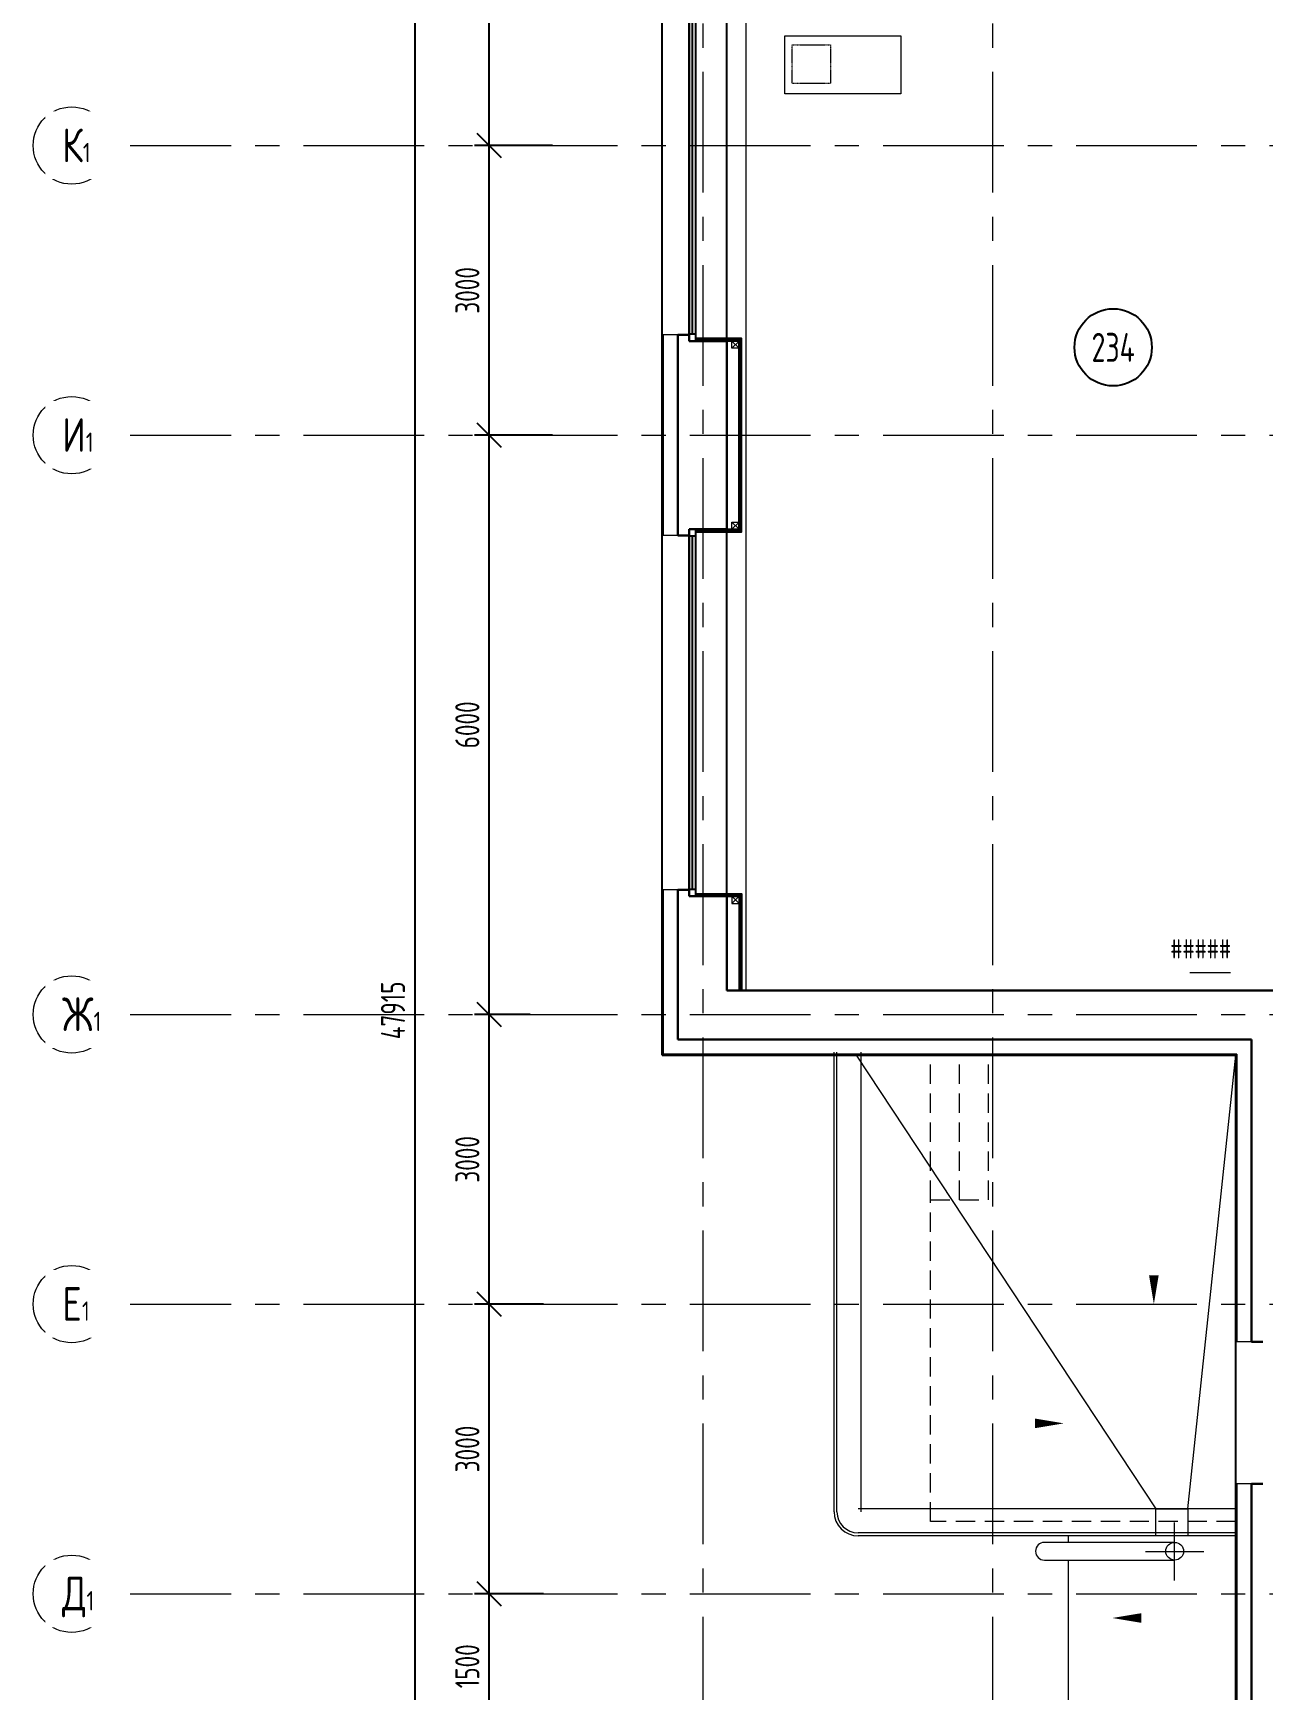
# Model space of a CAD drawing. Header units: millimetres. Extents: x -13407 to 95998, y -2719 to 109387.
# Drawn here: x -13364 to -631, y 44292 to 61451 of the extents above; entities that cross this region are included whole.
import ezdxf
from ezdxf.enums import TextEntityAlignment as Align

# ---------------------------------------------------------------- set-up
doc = ezdxf.new("R2010")
doc.units = ezdxf.units.MM
for name, pattern in [('ADSK_Штриховая_ш2 п1', [3, 2, -1]), ('CENTER', [2, 1.25, -0.25, 0.25, -0.25]), ('HIDDEN', [6, 4, -2])]:
    doc.linetypes.add(name, pattern=pattern)
for name, color, linetype, lineweight in [('_0', 250, 'Continuous', 9), ('_ТХ_мебель передв', 250, 'Continuous', 13), ('АР_Маркер экспликации', 239, 'Continuous', 13), ('АР_Навесной фасад', 5, 'Continuous', 5), ('АР_Номер помещения', 1, 'Continuous', 25), ('АР_Оси', 193, 'Continuous', 9), ('АР_Оси размеры', 164, 'Continuous', 9), ('АР_Подоконники', 163, 'Continuous', 9), ('АР_Помещения_площадь', 19, 'Continuous', 9), ('АР_Сущ Несущая стена', 202, 'Continuous', 30), ('АР_тонкая линия', 250, 'Continuous', 0), ('АР_Утеплитель', 250, 'Continuous', 9), ('Контунр козырька', 3, 'ADSK_Штриховая_ш2 п1', 30)]:
    doc.layers.add(name, color=color, linetype=linetype, lineweight=lineweight)
doc.layers.add('АР_новое окно', color=160, linetype='Continuous')
doc.layers.add('Козырек', color=7, linetype='Continuous')
doc.styles.add('ISOCPEUR', font='isocpeur.ttf', dxfattribs={"width": 0.7})
doc.styles.get("Standard").update_dxf_attribs({"font": 'arial.ttf'})
doc.styles.add('ГОСТ 2.304', font='isocpeur.ttf', dxfattribs={"width": 0.7})
doc.dimstyles.new('СПДС', dxfattribs={"dimscale": 100, "dimtxt": 2.5, "dimasz": 2.5, "dimexe": 1.5, "dimexo": 0, "dimgap": 1, "dimtad": 1, "dimdec": 0, "dimrnd": 1, "dimtxsty": 'ГОСТ 2.304', "dimblk": 'OBLIQUE', "dimcen": 2.5, "dimdle": 1.5, "dimadec": 0, "dimazin": 2, "dimtfac": 0.75, "dimtdec": 0, "dimtmove": 1, "dimatfit": 3, "dimfxl": 1, "dimtolj": 1, "dimarcsym": 1})

# ---------------------------------------------------------------- blocks, each defined once
blk = doc.blocks.new('*U72')
at = {"layer": 'АР_новое окно', "lineweight": 20}
for p, q in [((0, 3800), (-70, 3800)), ((0, 0), (-70, 0))]:
    blk.add_line(p, q, dxfattribs=at)
at = {"layer": 'АР_новое окно'}
for p, q in [((-70, 3800), (-70, 0)), ((-70, 0), (-70, 3800)), ((0, 3800), (0, 0)), ((0, 3730), (-70, 3730)), ((-35, 3730), (-35, 70)), ((0, 70), (-70, 70))]:
    blk.add_line(p, q, dxfattribs=at)
blk = doc.blocks.new('_Oblique')
at = {"color": 0, "linetype": 'ByBlock', "lineweight": -2}
blk.add_line((-0.5, -0.5), (0.5, 0.5), dxfattribs=at)
blk = doc.blocks.new('*D300')
at = {"layer": 'АР_Оси размеры', "color": 0, "lineweight": -2, "ltscale": 100, "transparency": 16777216}
for p, q in [((-8643, 43637), (-8643, 45437)), ((-8080, 45287), (-8793, 45287)), ((-8080, 43787), (-8793, 43787))]:
    blk.add_line(p, q, dxfattribs=at)
at = {"layer": 'АР_Оси размеры', "color": 0, "lineweight": -2, "ltscale": 100, "transparency": 16777216, "xscale": 250, "yscale": 250, "zscale": 250}
for p, rotation in [((-8643, 45287), 90), ((-8643, 43787), 270)]:
    blk.add_blockref('_Oblique', p, dxfattribs=dict(at, rotation=rotation))
at = {"layer": 'АР_Оси размеры', "color": 0, "ltscale": 100, "transparency": 16777216, "insert": (-8868, 44537), "char_height": 250, "attachment_point": 5, "rotation": 90, "style": 'ГОСТ 2.304'}
blk.add_mtext('\\A1;1500', dxfattribs=at)
blk = doc.blocks.new('*D301')
at = {"layer": 'АР_Оси размеры', "color": 0, "lineweight": -2, "ltscale": 100, "transparency": 16777216}
for p, q in [((-8643, 45137), (-8643, 48437)), ((-8219, 48287), (-8793, 48287)), ((-8080, 45287), (-8793, 45287))]:
    blk.add_line(p, q, dxfattribs=at)
at = {"layer": 'АР_Оси размеры', "color": 0, "lineweight": -2, "ltscale": 100, "transparency": 16777216, "xscale": 250, "yscale": 250, "zscale": 250}
for p, rotation in [((-8643, 48287), 90), ((-8643, 45287), 270)]:
    blk.add_blockref('_Oblique', p, dxfattribs=dict(at, rotation=rotation))
at = {"layer": 'АР_Оси размеры', "color": 0, "ltscale": 100, "transparency": 16777216, "insert": (-8868, 46787), "char_height": 250, "attachment_point": 5, "rotation": 90, "style": 'ГОСТ 2.304'}
blk.add_mtext('\\A1;3000', dxfattribs=at)
blk = doc.blocks.new('*D302')
at = {"layer": 'АР_Оси размеры', "color": 0, "lineweight": -2, "ltscale": 100, "transparency": 16777216}
for p, q in [((-8643, 48137), (-8643, 51437)), ((-8219, 51287), (-8793, 51287)), ((-8080, 48287), (-8793, 48287))]:
    blk.add_line(p, q, dxfattribs=at)
at = {"layer": 'АР_Оси размеры', "color": 0, "lineweight": -2, "ltscale": 100, "transparency": 16777216, "xscale": 250, "yscale": 250, "zscale": 250}
for p, rotation in [((-8643, 51287), 90), ((-8643, 48287), 270)]:
    blk.add_blockref('_Oblique', p, dxfattribs=dict(at, rotation=rotation))
at = {"layer": 'АР_Оси размеры', "color": 0, "ltscale": 100, "transparency": 16777216, "insert": (-8868, 49787), "char_height": 250, "attachment_point": 5, "rotation": 90, "style": 'ГОСТ 2.304'}
blk.add_mtext('\\A1;3000', dxfattribs=at)
blk = doc.blocks.new('*D303')
at = {"layer": 'АР_Оси размеры', "color": 0, "lineweight": -2, "ltscale": 100, "transparency": 16777216}
for p, q in [((-8643, 51137), (-8643, 57437)), ((-7988, 57287), (-8793, 57287)), ((-8219, 51287), (-8793, 51287))]:
    blk.add_line(p, q, dxfattribs=at)
at = {"layer": 'АР_Оси размеры', "color": 0, "lineweight": -2, "ltscale": 100, "transparency": 16777216, "xscale": 250, "yscale": 250, "zscale": 250}
for p, rotation in [((-8643, 57287), 90), ((-8643, 51287), 270)]:
    blk.add_blockref('_Oblique', p, dxfattribs=dict(at, rotation=rotation))
at = {"layer": 'АР_Оси размеры', "color": 0, "ltscale": 100, "transparency": 16777216, "insert": (-8868, 54287), "char_height": 250, "attachment_point": 5, "rotation": 90, "style": 'ГОСТ 2.304'}
blk.add_mtext('\\A1;6000', dxfattribs=at)
blk = doc.blocks.new('*D304')
at = {"layer": 'АР_Оси размеры', "color": 0, "lineweight": -2, "ltscale": 100, "transparency": 16777216}
for p, q in [((-8643, 57137), (-8643, 60437)), ((-8131, 60287), (-8793, 60287)), ((-7988, 57287), (-8793, 57287))]:
    blk.add_line(p, q, dxfattribs=at)
at = {"layer": 'АР_Оси размеры', "color": 0, "lineweight": -2, "ltscale": 100, "transparency": 16777216, "xscale": 250, "yscale": 250, "zscale": 250}
for p, rotation in [((-8643, 60287), 90), ((-8643, 57287), 270)]:
    blk.add_blockref('_Oblique', p, dxfattribs=dict(at, rotation=rotation))
at = {"layer": 'АР_Оси размеры', "color": 0, "ltscale": 100, "transparency": 16777216, "insert": (-8868, 58787), "char_height": 250, "attachment_point": 5, "rotation": 90, "style": 'ГОСТ 2.304'}
blk.add_mtext('\\A1;3000', dxfattribs=at)
blk = doc.blocks.new('*D305')
at = {"layer": 'АР_Оси размеры', "color": 0, "lineweight": -2, "ltscale": 100, "transparency": 16777216}
for p, q in [((-8643, 60137), (-8643, 63437)), ((-8131, 63287), (-8793, 63287)), ((-7988, 60287), (-8793, 60287))]:
    blk.add_line(p, q, dxfattribs=at)
at = {"layer": 'АР_Оси размеры', "color": 0, "lineweight": -2, "ltscale": 100, "transparency": 16777216, "xscale": 250, "yscale": 250, "zscale": 250}
for p, rotation in [((-8643, 63287), 90), ((-8643, 60287), 270)]:
    blk.add_blockref('_Oblique', p, dxfattribs=dict(at, rotation=rotation))
at = {"layer": 'АР_Оси размеры', "color": 0, "ltscale": 100, "transparency": 16777216, "insert": (-8868, 61787), "char_height": 250, "attachment_point": 5, "rotation": 90, "style": 'ГОСТ 2.304'}
blk.add_mtext('\\A1;3000', dxfattribs=at)
blk = doc.blocks.new('*D309')
at = {"layer": 'АР_Оси размеры', "color": 0, "lineweight": -2, "ltscale": 100, "transparency": 16777216}
for p, q in [((-9413, 75437), (-9413, 27222)), ((-9469, 75287), (-9263, 75287)), ((-9469, 27372), (-9263, 27372))]:
    blk.add_line(p, q, dxfattribs=at)
at = {"layer": 'АР_Оси размеры', "color": 0, "lineweight": -2, "ltscale": 100, "transparency": 16777216, "xscale": 250, "yscale": 250, "zscale": 250}
for p, rotation in [((-9413, 75287), 90), ((-9413, 27372), 270)]:
    blk.add_blockref('_Oblique', p, dxfattribs=dict(at, rotation=rotation))
at = {"layer": 'АР_Оси размеры', "color": 0, "ltscale": 100, "transparency": 16777216, "insert": (-9638, 51330), "char_height": 250, "attachment_point": 5, "rotation": 90, "style": 'ГОСТ 2.304'}
blk.add_mtext('\\A1;47915', dxfattribs=at)
blk = doc.blocks.new('*U33')
at = {"layer": 'АР_Номер помещения', "color": 7}
blk.add_circle((-13875, 6638), 400, dxfattribs=at)
at = {"layer": 'АР_Помещения_площадь', "color": 7}
blk.add_line((-12659, 161), (-13082, 161), dxfattribs=at)
at = {"color": 7, "style": 'ISOCPEUR', "width": 0.7, "flags": 1}
blk.add_attdef('КАТЕГОРИЯ', (-499, -2092), '', height=250, dxfattribs=at)
at = {"layer": 'АР_Номер помещения', "color": 7, "style": 'ISOCPEUR', "width": 0.7}
blk.add_attdef('НОМЕР_ПОМЕЩЕНИЯ', text='', height=300, dxfattribs=at).set_placement((-13875, 6638), align=Align.MIDDLE_CENTER)
at = {"layer": 'АР_Помещения_площадь', "color": 7, "lineweight": 30, "width": 0.7, "flags": 104}
blk.add_attdef('ИМЯ_ПОМЕЩЕНИЯ', text='', height=100, dxfattribs=at).set_placement((158, 1217), align=Align.MIDDLE_CENTER)
at = {"layer": 'АР_Помещения_площадь', "color": 7, "style": 'ISOCPEUR', "width": 0.7}
blk.add_attdef('ПЛОЩАДЬ_ПОМЕЩЕНИЯ', text='', height=200, dxfattribs=at).set_placement((-12655, 408), align=Align.MIDDLE_RIGHT)
blk = doc.blocks.new('A$Ce02d65bd')
at = {"ltscale": 100}
for points in [[(0, 0), (0, 75), (75, 75), (75, 0), (0, 0)], [(0, 0), (75, 75)], [(0, 75), (75, 0)]]:
    blk.add_lwpolyline(points, dxfattribs=at)
blk = doc.blocks.new('стол с тумбой 1200х600')
blk.add_lwpolyline([(-19012, 19801), (-19012, 21001), (-19612, 21001), (-19612, 19801)], close=True)
at = {"linetype": 'HIDDEN', "ltscale": 0.1}
blk.add_lwpolyline([(-19505, 19875), (-19105, 19875), (-19105, 20275), (-19505, 20275)], close=True, dxfattribs=at)

msp = doc.modelspace()

# ---------------------------------------------------------------- linework, layer by layer
for points in [[(-6546.8, 56312.2), (-6054.3, 56312.2), (-6054.3, 58262.2), (-6432.2, 58262.2)], [(-6501.1, 56287.2), (-6029.3, 56287.2), (-6029.3, 58287.2), (-6501.1, 58287.2)], [(-6501.1, 56299.7), (-6041.8, 56299.7), (-6041.8, 58274.7), (-6501.1, 58274.7)], [(-6546.8, 52512.2), (-6054.3, 52512.2), (-6054.3, 51537.2)], [(-6501.1, 52537.2), (-6029.3, 52537.2), (-6029.3, 51537.2)], [(-6501.1, 52524.7), (-6041.8, 52524.7), (-6041.8, 51537.2)]]:
    msp.add_lwpolyline(points)
at = {"linetype": 'Continuous'}
for points in [[(-1760, 48916.2, 0, 0, 0), (-1760, 48287.2, 0, 100, 0), (-1760, 48587.2, 100, 100, 0)], [(-3320.4, 47052.3, 0, 0, 0), (-2691.4, 47052.3, 0, 100, 0), (-2991.4, 47052.3, 100, 100, 0)], [(-1560.5, 45036.3, 0, 0, 0), (-2189.5, 45036.3, 0, 100, 0), (-1889.5, 45036.3, 100, 100, 0)]]:
    msp.add_lwpolyline(points, format="xyseb", dxfattribs=at)
at = {"layer": 'АР_Навесной фасад', "color": 18, "ltscale": 100, "true_color": 0x000000}
for points in [[(-6689.7, 58327.2), (-6850.1, 58327.2)], [(-6689.7, 56247.2), (-6850.1, 56247.2)], [(-6689.7, 52577.2), (-6850.1, 52577.2)], [(-750.2, 47896.9), (-910.2, 47896.9)], [(-750.2, 46426.9), (-910.2, 46426.9)]]:
    msp.add_lwpolyline(points, dxfattribs=at)
at = {"layer": 'АР_новое окно', "ltscale": 100}
for p, q in [((-6850.1, 50867.2), (-6850.1, 63707.2)), ((-6840.1, 56247.2), (-6840.1, 58327.2)), ((-6840.1, 50877.2), (-6840.1, 52577.2)), ((-6850.1, 50867.2), (-910.2, 50867.2)), ((-6840.1, 50877.2), (-900.2, 50877.2)), ((-910.2, 26572.2), (-910.2, 50867.2)), ((-900.2, 47896.9), (-900.2, 50877.2)), ((-900.2, 43592.2), (-900.2, 46426.9))]:
    msp.add_line(p, q, dxfattribs=at)
at = {"layer": 'АР_новое окно'}
for p, q in [((-6180.1, 58262.2), (-6180.1, 62062.2)), ((-6180.1, 52512.2), (-6180.1, 56312.2))]:
    msp.add_line(p, q, dxfattribs=at)
at = {"layer": 'АР_Оси', "linetype": 'CENTER', "ltscale": 1000}
for p, q in [((-6430.1, 79049.7), (-6430.1, 23317.3)), ((-3430.1, 79049.7), (-3430.1, 23317.3)), ((-12563.8, 60287.2), (70614.6, 60287.2)), ((-12563.8, 57287.2), (70614.6, 57287.2)), ((-12563.8, 51287.2), (70614.6, 51287.2)), ((-12563.8, 48287.2), (70614.6, 48287.2)), ((-12563.8, 45287.2), (70614.6, 45287.2))]:
    msp.add_line(p, q, dxfattribs=at)
at = {"layer": 'АР_Оси', "ltscale": 0.5}
for centre in [(-12963.8, 60287.2), (-12963.8, 57287.2), (-12963.8, 51287.2), (-12963.8, 48287.2), (-12963.8, 45287.2)]:
    msp.add_circle(centre, 400, dxfattribs=at)
at = {"layer": 'АР_Подоконники', "ltscale": 100}
msp.add_line((-5980.1, 51537.2), (-5980.1, 63037.2), dxfattribs=at)
at = {"layer": 'АР_Сущ Несущая стена', "lineweight": 15, "ltscale": 100}
for p, q in [((-6571.1, 58262.2), (-6571.1, 62062.2)), ((-6571.1, 52512.2), (-6571.1, 56312.2))]:
    msp.add_line(p, q, dxfattribs=at)
at = {"layer": 'АР_Сущ Несущая стена', "ltscale": 100}
for p, q in [((-6690.1, 56247.2), (-6690.1, 58327.2)), ((-6571.1, 58327.2), (-6690.1, 58327.2)), ((-6571.1, 58262.2), (-6571.1, 58327.2)), ((-6571.1, 58262.2), (-6180.1, 58262.2)), ((-6180.1, 56312.2), (-6180.1, 58262.2)), ((-6571.1, 56312.2), (-6180.1, 56312.2)), ((-6571.1, 56247.2), (-6571.1, 56312.2)), ((-6571.1, 56247.2), (-6690.1, 56247.2)), ((-6690.1, 51027.2), (-6690.1, 52577.2)), ((-6571.1, 52577.2), (-6690.1, 52577.2)), ((-6571.1, 52512.2), (-6571.1, 52577.2)), ((-6571.1, 52512.2), (-6180.1, 52512.2)), ((-6180.1, 51537.2), (-6180.1, 52512.2)), ((-6180.1, 51537.2), (-110.2, 51537.2)), ((-6690.1, 51027.2), (-750.2, 51027.2)), ((-750.2, 48057.2), (-750.2, 51027.2)), ((-750.2, 48371.2), (-750.2, 47896.9)), ((-631.3, 47896.9), (-750.2, 47896.9)), ((-750.2, 43592.2), (-750.2, 46426.9)), ((-631.3, 46426.9), (-750.2, 46426.9))]:
    msp.add_line(p, q, dxfattribs=at)
at = {"layer": 'АР_тонкая линия', "ltscale": 500}
for p, q in [((-4840.9, 50867.2), (-1740.3, 46167.3)), ((-1408.2, 46167.3), (-910.2, 50867.2))]:
    msp.add_line(p, q, dxfattribs=at)
at = {"layer": 'АР_тонкая линия', "color": 18, "linetype": 'ADSK_Штриховая_ш2 п1', "ltscale": 100, "true_color": 0x000000}
for points in [[(-4073.1, 49367.8), (-4073.1, 50867.2)], [(-4073.1, 46036.9), (-4073.1, 49367.8), (-3472, 49367.8), (-3472, 50867.2)], [(-3772.6, 49367.8), (-3772.6, 50867.2)], [(-910.2, 46036.9), (-4073.1, 46036.9), (-4073.1, 46036.9)]]:
    msp.add_lwpolyline(points, dxfattribs=at)
at = {"layer": 'АР_тонкая линия', "color": 18, "ltscale": 500, "true_color": 0x000000}
msp.add_lwpolyline([(-1740.3, 46167.3), (-1408.2, 46167.3), (-1408.2, 45887.3), (-1740.3, 45887.3)], close=True, dxfattribs=at)
msp.add_lwpolyline([(-2893.1, 45635.6), (-1545.1, 45635.5), (-1545.1, 45819.7), (-2892.8, 45819.7), (-2892.8, 45819.7)], dxfattribs=at)
at = {"layer": 'АР_тонкая линия', "ltscale": 500}
msp.add_arc((-2892.8, 45727.6), 92, 90, 269.79419, dxfattribs=at)
at = {"layer": 'АР_Утеплитель', "ltscale": 0.25}
for points in [[(-5070.9, 46137.3), (-5070.9, 50897.2)], [(-5040.9, 46137.3), (-5040.9, 50897.2)], [(-4790.9, 46137.3), (-4790.9, 50897.2)], [(-910.2, 46167.3), (-4820.9, 46167.3)], [(-910.2, 45917.3), (-4820.9, 45917.3)], [(-910.2, 45887.3), (-4820.9, 45887.3)], [(-2643.2, 45819.7), (-2643.2, 45887.3)], [(-750.3, 43817.2), (-2643.2, 43817.4), (-2643.2, 45635.6)]]:
    msp.add_lwpolyline(points, dxfattribs=at)
for radius in [250, 220]:
    msp.add_arc((-4820.9, 46137.3), radius, 180, 270, dxfattribs=at)
at = {"layer": 'Козырек', "lineweight": 0}
for points in [[(-1545.1, 45424.5), (-1545.1, 46027)], [(-1846.3, 45725.7), (-1243.8, 45725.7)]]:
    msp.add_lwpolyline(points, dxfattribs=at)
msp.add_circle((-1544.7, 45727.6), 92, dxfattribs=at)
at = {"layer": 'Контунр козырька', "linetype": 'ByBlock', "lineweight": 0, "ltscale": 25}
msp.add_arc((-4820.9, 46137.3), 250, 180, 270, dxfattribs=at)

# ---------------------------------------------------------------- block references
at = {"layer": '_0', "color": 1, "lineweight": -3, "ltscale": 500, "rotation": 90}
for p in [(-6054.3, 58187.2), (-6054.3, 56312.2)]:
    msp.add_blockref('A$Ce02d65bd', p, dxfattribs=at)
at = {"layer": '_0', "color": 1, "lineweight": -3, "ltscale": 500, "xscale": -1, "rotation": 90}
msp.add_blockref('A$Ce02d65bd', (-6054.3, 52512.2), dxfattribs=at)
at = {"layer": '_ТХ_мебель передв', "xscale": -1, "rotation": 270}
msp.add_blockref('стол с тумбой 1200х600', (-25381.2, 80434.2), dxfattribs=at)
at = {"layer": 'АР_Маркер экспликации'}
ref = msp.add_blockref('*U33', (11693.9, 51558.9), dxfattribs=at)
ref.add_attrib('НОМЕР_ПОМЕЩЕНИЯ', '234', dxfattribs={"layer": 'АР_Номер помещения', "color": 7, "height": 300, "style": 'ISOCPEUR', "width": 0.7}).set_placement((-2180.6, 58196.5), align=Align.MIDDLE_CENTER)
ref.add_attrib('ПЛОЩАДЬ_ПОМЕЩЕНИЯ', '#####', dxfattribs={"layer": 'АР_Помещения_площадь', "color": 7, "height": 200, "style": 'ISOCPEUR', "width": 0.7}).set_placement((-960.7, 51966.6), align=Align.MIDDLE_RIGHT)
at = {"layer": 'АР_новое окно', "xscale": -1, "rotation": 180}
for p in [(-6501.1, 62062.2), (-6501.1, 56312.2)]:
    msp.add_blockref('*U72', p, dxfattribs=at)

# ---------------------------------------------------------------- dimensions: what is measured, and where the dimension line sits
at = {"layer": 'АР_Оси размеры', "ltscale": 100}
for base, p1, p2, picture, middle in [((-9413.3, 27372.2), (-9469.1, 75287.2), (-9469.1, 27372.2), '*D309', (-9638.3, 51329.7)), ((-8642.7, 63287.2), (-7988.5, 60287.2), (-8131.5, 63287.2), '*D305', (-8867.7, 61787.2)), ((-8642.7, 60287.2), (-7988.5, 57287.2), (-8131.5, 60287.2), '*D304', (-8867.7, 58787.2)), ((-8642.7, 57287.2), (-8219.3, 51287.2), (-7988.5, 57287.2), '*D303', (-8867.7, 54287.2)), ((-8642.7, 51287.2), (-8079.8, 48287.2), (-8219.3, 51287.2), '*D302', (-8867.7, 49787.2)), ((-8642.7, 48287.2), (-8079.8, 45287.2), (-8219.3, 48287.2), '*D301', (-8867.7, 46787.2)), ((-8642.7, 45287.2), (-8079.8, 43787.2), (-8079.8, 45287.2), '*D300', (-8867.7, 44537.2))]:
    dim = msp.add_linear_dim(base=base, p1=p1, p2=p2, angle=90, dimstyle='СПДС', dxfattribs=at)
    dim.commit()
    dim.dimension.update_dxf_attribs({"geometry": picture, "text_midpoint": middle})

# ---------------------------------------------------------------- next in the draw order: texts
at = {"layer": 'АР_Оси', "char_height": 350, "width": 528.82, "attachment_point": 1, "line_spacing_factor": 1.149209, "style": 'ГОСТ 2.304', "bg_fill": 2}
for s, insert in [('{\\W0.8;К\\H0.57143x;1}', (-13063.6, 60465)), ('{\\W0.8;И\\H0.57143x;1}', (-13063.6, 57465)), ('{\\W0.8;Ж\\H0.57143x;1}', (-13063.6, 51465)), ('{\\W0.8;Е\\H0.57143x;1}', (-13063.6, 48465)), ('{\\W0.8;Д\\H0.57143x;1}', (-13063.6, 45465))]:
    msp.add_mtext(s, dxfattribs=dict(at, insert=insert))

doc.saveas('drawing.dxf')
